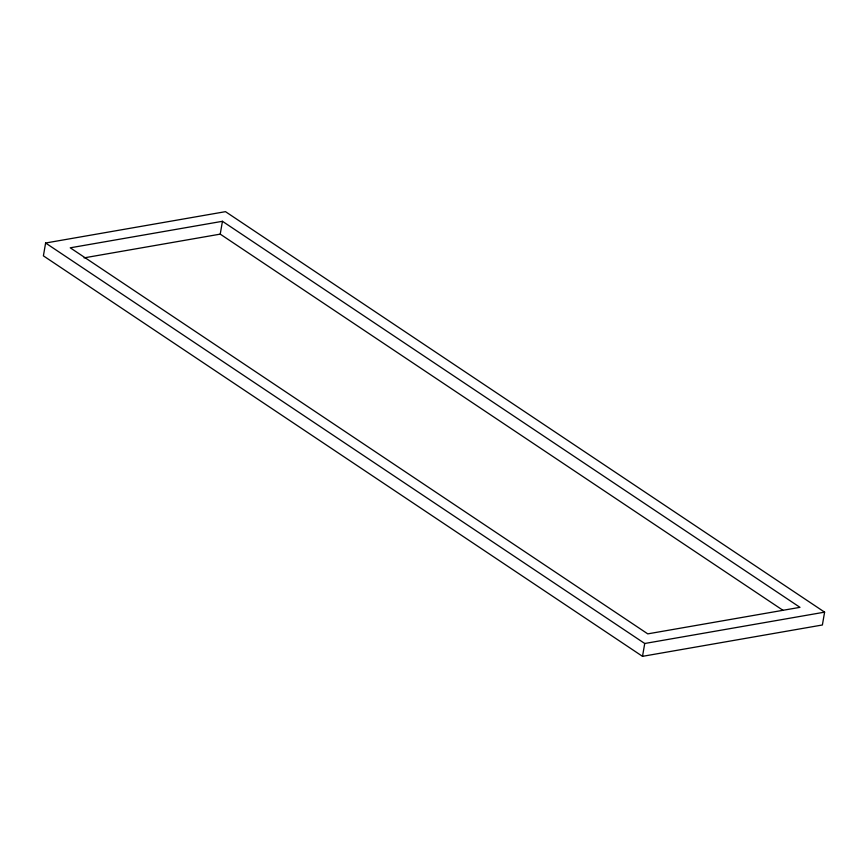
<?xml version="1.0" encoding="UTF-8"?>
<svg xmlns="http://www.w3.org/2000/svg" width="868" height="868" viewBox="0 0 868 868"><rect width="100%" height="100%" fill="white"/><g stroke="black" fill="none" stroke-linecap="round" stroke-linejoin="round"><path stroke-width="1.3" d="M45.613 243.018L43.4 255.854L642.504 656.338L822.387 624.982L824.6 612.146L225.496 211.662L45.613 243.018L644.729 643.492L824.6 612.146M783.12 610.399L220.233 234.132L222.447 221.297L70.254 247.814L647.767 633.868L799.97 607.34L222.447 221.297M642.504 656.338L644.729 643.492M84.055 257.872L220.233 234.132"/></g></svg>
